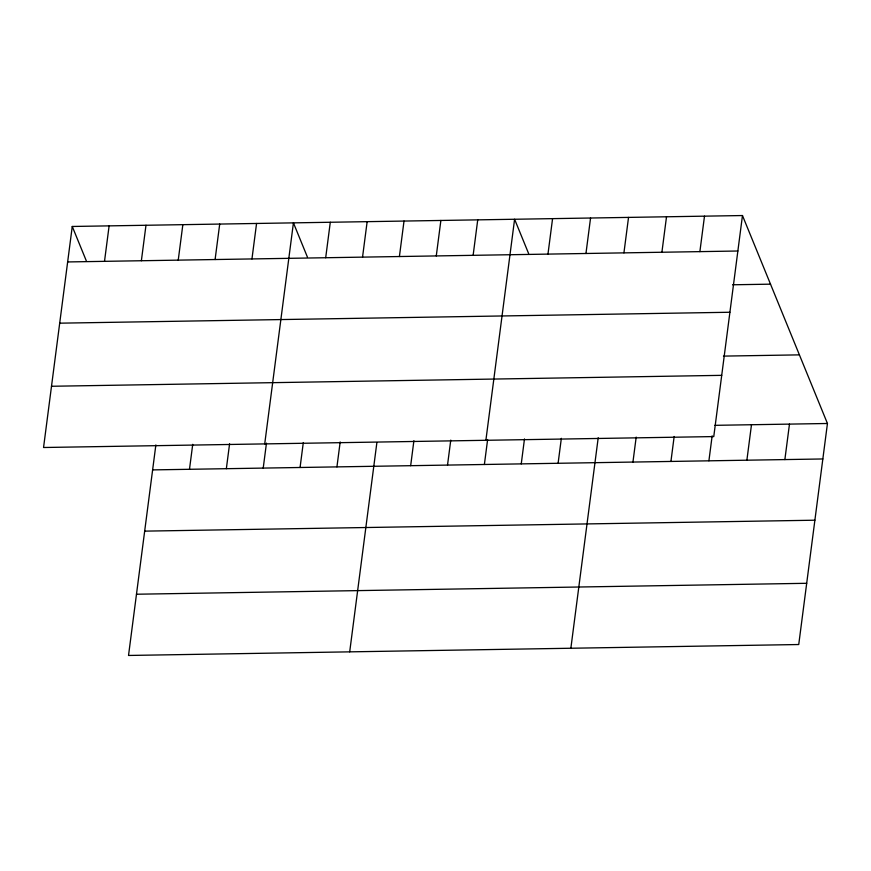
<?xml version="1.0" encoding="UTF-8"?>
<svg xmlns="http://www.w3.org/2000/svg" width="871" height="871" viewBox="0 0 871 871"><rect width="100%" height="100%" fill="white"/><g stroke="black" fill="none" stroke-linecap="round" stroke-linejoin="round"><path stroke-width="1.31" d="M72.26 226.471L43.55 447.509L713.763 436.578L742.473 215.54L72.26 226.471L86.283 260.777M104.509 261.344L109.115 225.861M141.374 260.745L145.98 225.262M178.239 260.135L182.845 224.664M155.865 444.929L128.527 655.46L798.74 644.529L827.45 423.491L742.473 215.54M215.093 259.536L219.71 224.065M189.486 469.295L192.731 444.33M251.959 258.937L256.564 223.466M226.351 468.696L229.596 443.731M264.719 443.905L293.429 222.856L307.452 257.174M263.216 468.097L266.461 443.132M325.689 257.74L330.294 222.257M300.07 467.487L303.315 442.533M362.543 257.13L367.148 221.659M336.935 466.889L340.18 441.924M399.408 256.531L404.013 221.06M349.696 651.856L376.871 442.642M436.273 255.932L440.878 220.461M410.666 465.691L413.899 440.726M473.127 255.334L477.733 219.851M447.52 465.092L450.764 440.127M485.887 440.291L514.598 219.252L528.621 253.57M484.385 464.483L487.629 439.517M547.968 254.114L552.573 218.632M521.25 463.884L524.484 438.919M558.104 463.285L561.349 438.32M585.954 253.494L590.56 218.011M570.864 648.253L598.214 437.721M623.93 252.873L628.535 217.402M632.945 462.066L636.189 437.1M661.906 252.252L666.511 216.781M670.931 461.445L674.165 436.48M699.881 251.632L704.497 216.16M708.907 460.824L712.151 435.859M746.883 460.204L751.488 424.732M784.869 459.583L789.474 424.112M67.655 261.942L737.868 251.011M732.533 284.784L770.519 284.164M59.696 323.174L729.909 312.254M723.453 356.108L799.404 354.867M51.498 386.267L721.721 375.347M714.873 425.331L827.45 423.491M152.632 469.894L822.845 458.963M144.673 531.136L814.886 520.205M136.486 594.229L806.698 583.298"/></g></svg>
